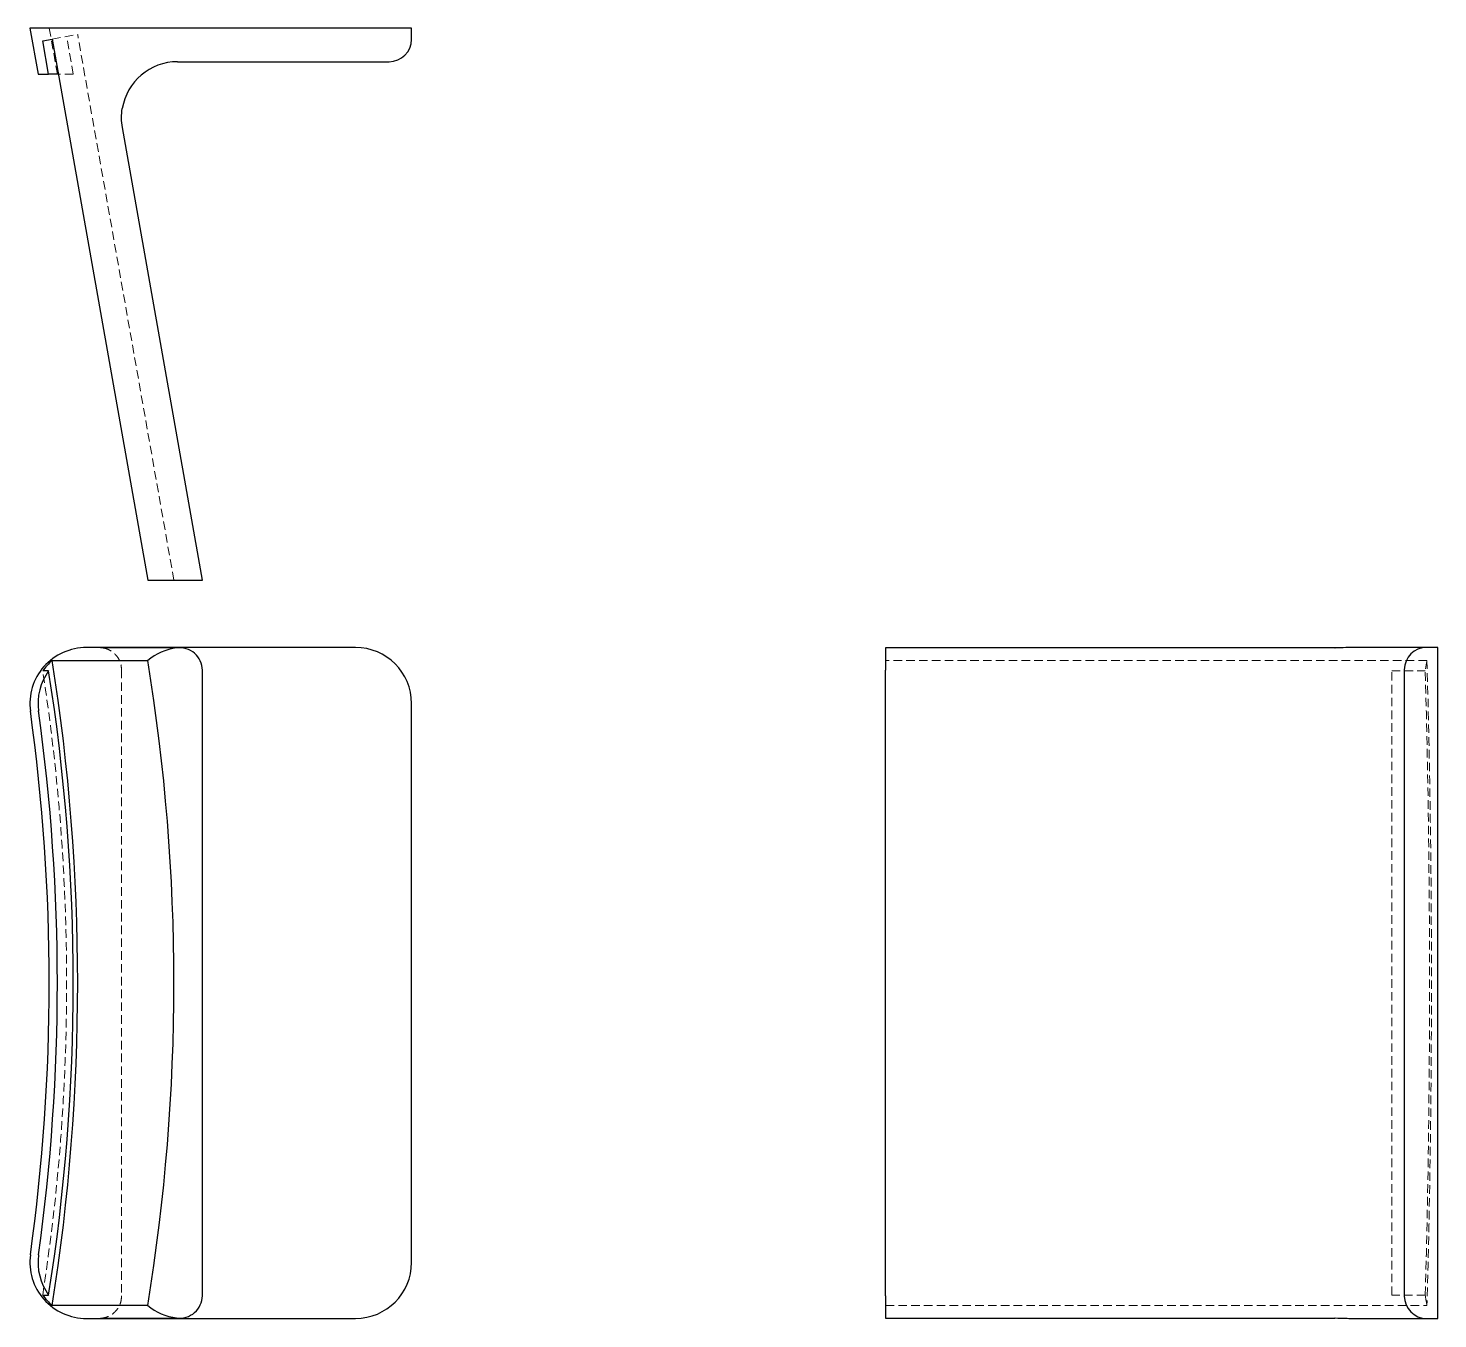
# Model space of a CAD drawing. Header units: millimetres. Extents: x 54 to 264, y 7 to 199.
import ezdxf

# ---------------------------------------------------------------- set-up
doc = ezdxf.new("R2010")
doc.units = ezdxf.units.MM
doc.linetypes.add('HIDDEN', pattern=[1.905, 1.27, -0.635])

msp = doc.modelspace()

# ---------------------------------------------------------------- linework, layer by layer
at = {"color": 7, "linetype": 'Continuous', "lineweight": 25}
for p, q in [((54.61, 199.08), (55.82, 192.22)), ((63.06, 199.08), (54.61, 199.08)), ((56.52, 197.22), (57.93, 197.47)), ((57.4, 192.22), (56.52, 197.22)), ((57.93, 197.47), (72.14, 116.92)), ((103.07, 199.08), (63.06, 199.08)), ((111.39, 199.08), (103.07, 199.08)), ((111.39, 197.42), (111.39, 199.08)), ((76.57, 194.09), (103.07, 194.09)), ((103.07, 194.09), (108.06, 194.09)), ((55.82, 192.22), (57.4, 192.22)), ((58.86, 192.22), (57.4, 192.22)), ((80.27, 116.92), (68.38, 184.32)), ((72.14, 116.92), (76.44, 116.92)), ((76.44, 116.92), (80.27, 116.92)), ((57.93, 105), (72.14, 105)), ((65.08, 106.93), (63.06, 106.93)), ((76.57, 106.93), (65.08, 106.93)), ((76.89, 106.88), (65.1, 106.88)), ((103.07, 106.93), (76.57, 106.93)), ((248.75, 106.88), (181.92, 106.88)), ((181.92, 106.88), (181.92, 103.55)), ((252.65, 106.93), (252.09, 106.92)), ((262.42, 106.93), (252.65, 106.93)), ((264.08, 106.93), (262.42, 106.93)), ((264.08, 98.6), (264.08, 106.93)), ((57.4, 103.45), (56.52, 103.45)), ((80.27, 10.45), (80.27, 103.55)), ((181.92, 10.45), (181.92, 103.55)), ((259.09, 103.6), (259.09, 98.6)), ((111.39, 15.4), (111.39, 98.6)), ((259.09, 98.6), (259.09, 15.4)), ((264.08, 15.4), (264.08, 98.6)), ((259.09, 15.4), (259.09, 10.4)), ((264.08, 7.07), (264.08, 15.4)), ((56.52, 10.55), (57.4, 10.55)), ((72.14, 9), (57.93, 9)), ((181.92, 10.45), (181.92, 7.12)), ((63.06, 7.07), (65.08, 7.07)), ((65.08, 7.07), (76.57, 7.07)), ((65.1, 7.12), (76.89, 7.12)), ((76.57, 7.07), (103.07, 7.07)), ((181.92, 7.12), (248.75, 7.12)), ((252.09, 7.08), (252.65, 7.07)), ((252.65, 7.07), (262.42, 7.07)), ((262.42, 7.07), (264.08, 7.07))]:
    msp.add_line(p, q, dxfattribs=at)
at = {"color": 7, "linetype": 'HIDDEN', "lineweight": 18}
for p, q in [((58.71, 192.22), (57.5, 199.08)), ((57.93, 197.47), (61.72, 198.14)), ((61.07, 192.22), (60.08, 197.85)), ((76.04, 116.92), (61.72, 198.14)), ((61.07, 192.22), (58.86, 192.22)), ((262.47, 105), (181.92, 105)), ((68.25, 103.63), (68.25, 10.37)), ((257.22, 103.45), (262.22, 103.45)), ((257.22, 10.55), (257.22, 103.45)), ((262.22, 10.55), (257.22, 10.55)), ((181.92, 9), (262.47, 9))]:
    msp.add_line(p, q, dxfattribs=at)
at = {"color": 7, "linetype": 'HIDDEN', "lineweight": 18, "flags": 128}
for points in [[(262.47, 105), (262.63, 99.04), (262.77, 93.06), (262.88, 87.08), (262.97, 81.07), (263.05, 75.06), (263.1, 69.05), (263.13, 63.02), (263.14, 57), (263.13, 50.98), (263.1, 44.95), (263.05, 38.94), (262.97, 32.93), (262.88, 26.92), (262.77, 20.94), (262.63, 14.96), (262.47, 9)], [(262.22, 10.55), (262.38, 16.71), (262.51, 22.88), (262.63, 29.06), (262.71, 35.26), (262.78, 41.46), (262.83, 47.67), (262.85, 53.89), (262.85, 60.11), (262.83, 66.33), (262.78, 72.54), (262.71, 78.74), (262.63, 84.94), (262.51, 91.12), (262.38, 97.29), (262.22, 103.45)]]:
    msp.add_lwpolyline(points, dxfattribs=at)
at = {"color": 7, "linetype": 'Continuous', "lineweight": 25}
for centre, radius, start, end in [((108.06, 197.42), 3.33, 270, 0), ((76.57, 185.77), 8.32, 90, 170.7268), ((63.28, 98.68), 8.27, 130.2616, 144.8412), ((-244.5, 57), 306.22, 350.9824, 9.0176), ((103.07, 98.6), 8.32, 0, 90), ((262.42, 103.6), 3.33, 90, 180), ((103.07, 15.4), 8.32, 270, 0), ((63.28, 15.32), 8.27, 215.1588, 229.7384), ((262.42, 10.4), 3.33, 180, 270)]:
    msp.add_arc(centre, radius, start, end, dxfattribs=at)
at = {"color": 7, "linetype": 'HIDDEN', "lineweight": 18}
for centre, radius, start, end in [((281.54, 101.13), 19.46, 168.5269, 173.1492), ((-244.45, 57), 304.53, 351.227, 8.773), ((281.54, 12.87), 19.46, 186.8508, 191.4731)]:
    msp.add_arc(centre, radius, start, end, dxfattribs=at)
at = {"color": 7, "linetype": 'Continuous', "lineweight": 25}
for centre, major_axis, start_param, end_param in [((76.89, 103.55), (3.38, 0), 0, 1.701943), ((63.06, 98.6), (-8.45, 0), 4.712389, 6.419588), ((77.55, 98.6), (-8.45, 0), 4.843536, 5.4073), ((-230.25, 57), (306.29, 0), 6.123386, 6.442985), ((64.27, 98.6), (-8.45, 0), 5.662078, 6.419588), ((-243.53, 57), (304.6, 0), 6.127721, 6.43865), ((-244.74, 57), (302.23, 0), 6.146782, 6.419588), ((-243.53, 57), (302.23, 0), 6.146782, 6.419588), ((63.06, 15.4), (-8.45, 0), 6.146782, 7.853982), ((64.27, 15.4), (-8.45, 0), 6.146782, 6.904293), ((77.55, 15.4), (-8.45, 0), 0.875886, 1.439649), ((76.89, 10.45), (3.38, 0), 4.581242, 6.283185)]:
    msp.add_ellipse(centre, major_axis=major_axis, ratio=0.984808, start_param=start_param, end_param=end_param, dxfattribs=at)
msp.add_open_spline([(68.38, 184.32), (68.22, 185.24), (68.21, 186.19), (68.36, 187.11)], degree=3, dxfattribs=at)
at = {"color": 7, "linetype": 'HIDDEN', "lineweight": 18}
for points, knots in [([(65.1, 106.87), (65.19, 106.87), (65.36, 106.89), (65.52, 106.85), (65.6, 106.83)], [0, 0, 0, 0, 0.531309, 1, 1, 1, 1]), ([(65.55, 106.85), (65.64, 106.83), (65.82, 106.79), (66.19, 106.67), (66.62, 106.46), (67.08, 106.14), (67.52, 105.69), (67.91, 105.11), (68.19, 104.39), (68.23, 103.85), (68.25, 103.58)], [0, 0, 0, 0, 0.097601, 0.199855, 0.308838, 0.426165, 0.553184, 0.690724, 0.839417, 1, 1, 1, 1]), ([(68.25, 10.42), (68.23, 10.15), (68.19, 9.61), (67.91, 8.89), (67.52, 8.31), (67.08, 7.86), (66.62, 7.54), (66.19, 7.33), (65.82, 7.21), (65.64, 7.17), (65.55, 7.15)], [0, 0, 0, 0, 0.16021, 0.308506, 0.44568, 0.572428, 0.689651, 0.798775, 0.901501, 1, 1, 1, 1]), ([(65.6, 7.17), (65.52, 7.15), (65.36, 7.11), (65.19, 7.13), (65.1, 7.13)], [0, 0, 0, 0, 0.467616, 1, 1, 1, 1])]:
    msp.add_open_spline(points, degree=3, knots=knots, dxfattribs=at)
at = {"color": 7, "linetype": 'Continuous', "lineweight": 25}
for points, knots in [([(248.75, 106.87), (248.76, 106.87), (248.79, 106.89), (248.81, 106.85), (248.82, 106.84)], [0, 0, 0, 0, 0.6078, 1, 1, 1, 1]), ([(252.14, 106.92), (251.85, 106.92), (251.26, 106.92), (250.13, 106.9), (249.34, 106.87), (248.82, 106.85)], [0, 0, 0, 0, 0.260575, 0.51275, 1, 1, 1, 1]), ([(248.82, 7.16), (248.81, 7.15), (248.79, 7.11), (248.76, 7.13), (248.75, 7.13)], [0, 0, 0, 0, 0.3922, 1, 1, 1, 1]), ([(248.82, 7.15), (249.34, 7.13), (250.13, 7.1), (251.26, 7.08), (251.85, 7.08), (252.14, 7.08)], [0, 0, 0, 0, 0.48725, 0.739425, 1, 1, 1, 1])]:
    msp.add_open_spline(points, degree=3, knots=knots, dxfattribs=at)

doc.saveas('drawing.dxf')
